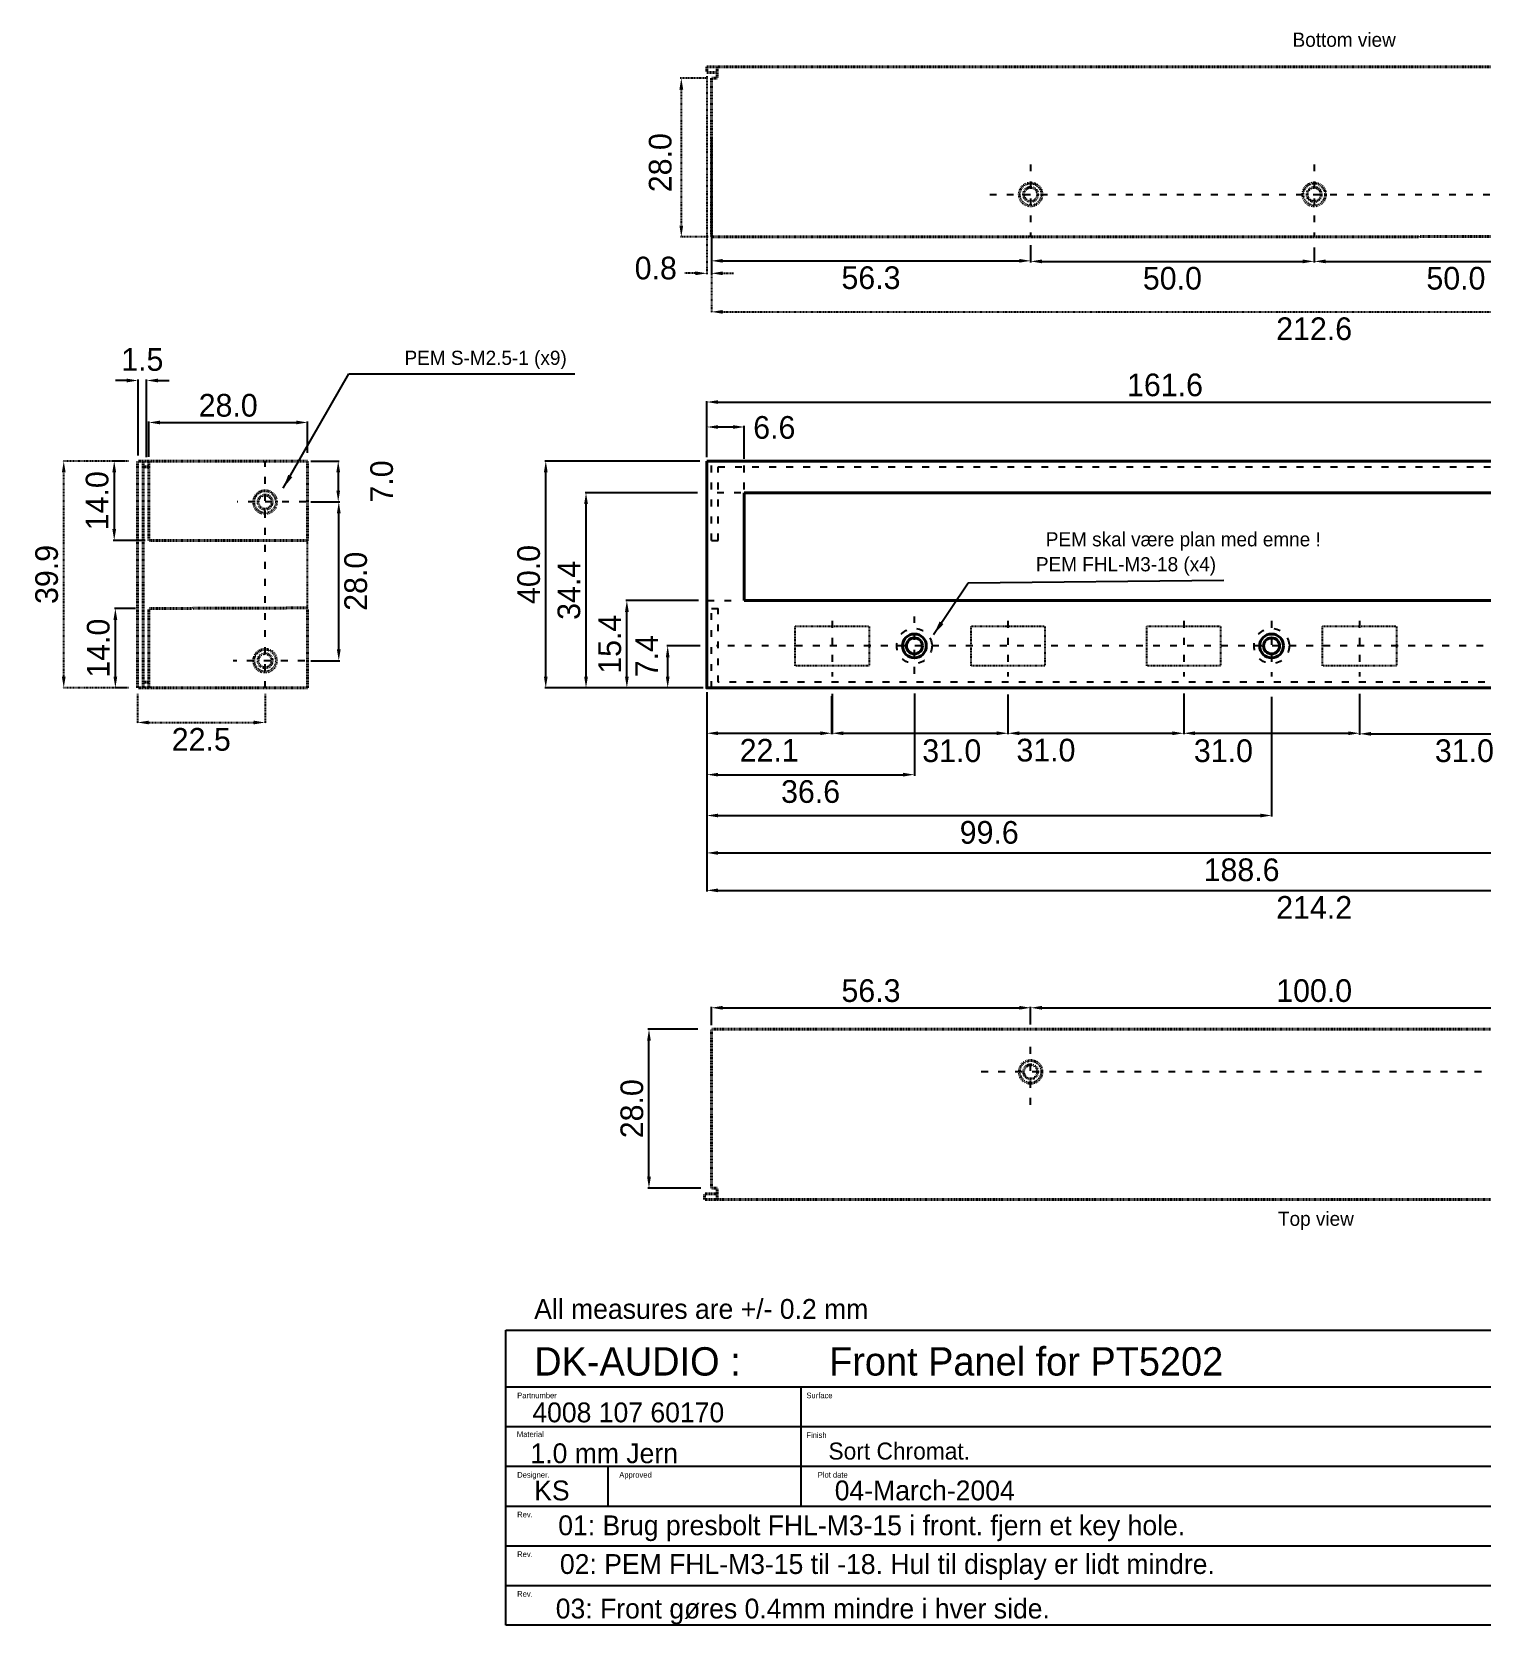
# Model space of a CAD drawing. Header units: millimetres. Extents: x -22 to 370, y -10 to 271.
# Drawn here: x -21.6 to 233.9, y -9.8 to 271.2 of the extents above; entities that cross this region are included whole.
import ezdxf

# ---------------------------------------------------------------- set-up
doc = ezdxf.new("R2010")
doc.units = ezdxf.units.MM
doc.linetypes.add('ACAD_ISO03W100', pattern=[30, 12, -18])
doc.linetypes.add('HIDDEN', pattern=[0.375, 0.25, -0.125])
doc.layers.add('kabinet', color=4, linetype='Continuous', lineweight=40)
for name, color, linetype in [('kabinet_dim', 7, 'Continuous'), ('kabinet_dim_help', 7, 'Continuous'), ('kabinet_head', 2, 'Continuous'), ('kabinet_hidden', 2, 'HIDDEN'), ('Switch', 4, 'Continuous')]:
    doc.layers.add(name, color=color, linetype=linetype)
doc.dimstyles.new('DK-audio', dxfattribs={"dimtxt": 4, "dimasz": 2, "dimexe": 0.18, "dimexo": 0.0625, "dimgap": 1, "dimtad": 2, "dimdec": 1, "dimzin": 0, "dimdsep": 46, "dimtxsty": 'Standard', "dimcen": 5, "dimadec": 1, "dimazin": 0, "dimtfac": 1, "dimtdec": 1, "dimtofl": 0, "dimtmove": 2, "dimatfit": 3, "dimfxl": 0, "dimtolj": 1, "dimtzin": 0, "dimarcsym": 0})
doc.dimstyles.new('ISO-25', dxfattribs={"dimtxt": 2.5, "dimasz": 2.5, "dimexe": 1.25, "dimexo": 0.625, "dimtad": 1, "dimtxsty": 'Standard', "dimcen": 2.5, "dimadec": 0, "dimazin": 0, "dimtfac": 1, "dimtmove": 0, "dimatfit": 3, "dimfxl": 0, "dimarcsym": 0})

# ---------------------------------------------------------------- blocks, each defined once
blk = doc.blocks.new('*D9')
at = {"layer": 'DEFPOINTS', "color": 0, "ltscale": 0.1}
for p in [(69, 195.5), (96.2, 195.5), (96.8, 155.5)]:
    blk.add_point(p, dxfattribs=at)
at = {"layer": 'kabinet_dim', "color": 0, "lineweight": -2, "ltscale": 0.1}
for p, q in [((96.14, 195.5), (68.82, 195.5)), ((69, 157.5), (69, 193.5)), ((96.74, 155.5), (68.82, 155.5))]:
    blk.add_line(p, q, dxfattribs=at)
at = {"layer": 'kabinet_dim', "color": 0, "ltscale": 0.1}
for points in [[(68.67, 193.5), (69.33, 193.5), (69, 195.5)], [(68.67, 157.5), (69.33, 157.5), (69, 155.5)]]:
    blk.add_solid(points, dxfattribs=at)
at = {"layer": 'kabinet_dim', "color": 0, "ltscale": 0.1, "insert": (66, 175.5), "char_height": 4, "attachment_point": 5, "rotation": 90}
blk.add_mtext('\\A1;40.0', dxfattribs=at)
blk = doc.blocks.new('*D10')
at = {"layer": 'DEFPOINTS', "color": 0, "ltscale": 0.1}
for p in [(97.4, 154.6), (311.6, 154.7), (311.6, 119.8)]:
    blk.add_point(p, dxfattribs=at)
at = {"layer": 'kabinet_dim', "color": 0, "lineweight": -2, "ltscale": 0.1}
for p, q in [((97.4, 154.54), (97.4, 119.62)), ((311.6, 154.64), (311.6, 119.62)), ((99.4, 119.8), (309.6, 119.8))]:
    blk.add_line(p, q, dxfattribs=at)
at = {"layer": 'kabinet_dim', "color": 0, "ltscale": 0.1}
for points in [[(99.4, 120.13), (99.4, 119.47), (97.4, 119.8)], [(309.6, 120.13), (309.6, 119.47), (311.6, 119.8)]]:
    blk.add_solid(points, dxfattribs=at)
at = {"layer": 'kabinet_dim', "color": 0, "ltscale": 0.1, "insert": (204.5, 116.8), "char_height": 4, "attachment_point": 5}
blk.add_mtext('\\A1;214.2', dxfattribs=at)
blk = doc.blocks.new('*D18')
at = {"layer": 'DEFPOINTS', "color": 0, "linetype": 'HIDDEN', "ltscale": 0.1}
for p in [(-16, 195.5), (-4.5, 195.5), (-4.5, 155.5)]:
    blk.add_point(p, dxfattribs=at)
at = {"layer": 'kabinet_dim', "color": 0, "linetype": 'HIDDEN', "lineweight": -2, "ltscale": 0.1}
for p, q in [((-4.56, 195.5), (-16.18, 195.5)), ((-16, 157.5), (-16, 193.5)), ((-4.56, 155.5), (-16.18, 155.5))]:
    blk.add_line(p, q, dxfattribs=at)
at = {"layer": 'kabinet_dim', "color": 0, "linetype": 'HIDDEN', "ltscale": 0.1}
for points in [[(-16.33, 193.5), (-15.67, 193.5), (-16, 195.5)], [(-16.33, 157.5), (-15.67, 157.5), (-16, 155.5)]]:
    blk.add_solid(points, dxfattribs=at)
at = {"layer": 'kabinet_dim', "color": 0, "linetype": 'HIDDEN', "ltscale": 0.1, "insert": (-19, 175.5), "char_height": 4, "attachment_point": 5, "rotation": 90}
blk.add_mtext('\\A1;39.9', dxfattribs=at)
blk = doc.blocks.new('*D19')
at = {"layer": 'DEFPOINTS', "color": 0, "linetype": 'HIDDEN', "ltscale": 0.1}
for p in [(-3, 154.5), (19.5, 154.5), (19.5, 149.4)]:
    blk.add_point(p, dxfattribs=at)
at = {"layer": 'kabinet_dim', "color": 0, "linetype": 'HIDDEN', "lineweight": -2, "ltscale": 0.1}
for p, q in [((-3, 154.44), (-3, 149.22)), ((19.5, 154.44), (19.5, 149.22)), ((-1, 149.4), (17.5, 149.4))]:
    blk.add_line(p, q, dxfattribs=at)
at = {"layer": 'kabinet_dim', "color": 0, "linetype": 'HIDDEN', "ltscale": 0.1}
for points in [[(-1, 149.73), (-1, 149.07), (-3, 149.4)], [(17.5, 149.73), (17.5, 149.07), (19.5, 149.4)]]:
    blk.add_solid(points, dxfattribs=at)
at = {"layer": 'kabinet_dim', "color": 0, "linetype": 'HIDDEN', "ltscale": 0.1, "insert": (8.25, 146.4), "char_height": 4, "attachment_point": 5}
blk.add_mtext('\\A1;22.5', dxfattribs=at)
blk = doc.blocks.new('*D20')
at = {"layer": 'DEFPOINTS', "color": 0, "linetype": 'Continuous', "ltscale": 0.1}
for p in [(97.4, 154.8), (134, 154.6), (134, 140.2)]:
    blk.add_point(p, dxfattribs=at)
at = {"layer": 'kabinet_dim', "color": 0, "linetype": 'Continuous', "lineweight": -2, "ltscale": 0.1}
for p, q in [((97.4, 154.74), (97.4, 140.02)), ((134, 154.54), (134, 140.02)), ((99.4, 140.2), (132, 140.2))]:
    blk.add_line(p, q, dxfattribs=at)
at = {"layer": 'kabinet_dim', "color": 0, "linetype": 'Continuous', "ltscale": 0.1}
for points in [[(99.4, 140.53), (99.4, 139.87), (97.4, 140.2)], [(132, 140.53), (132, 139.87), (134, 140.2)]]:
    blk.add_solid(points, dxfattribs=at)
at = {"layer": 'kabinet_dim', "color": 0, "linetype": 'Continuous', "ltscale": 0.1, "insert": (115.7, 137.2), "char_height": 4, "attachment_point": 5}
blk.add_mtext('\\A1;36.6', dxfattribs=at)
blk = doc.blocks.new('*D21')
at = {"layer": 'DEFPOINTS', "color": 0, "linetype": 'Continuous', "ltscale": 0.1}
for p in [(97.4, 154.5), (197, 154), (197, 133)]:
    blk.add_point(p, dxfattribs=at)
at = {"layer": 'kabinet_dim', "color": 0, "linetype": 'Continuous', "lineweight": -2, "ltscale": 0.1}
for p, q in [((97.4, 154.44), (97.4, 132.82)), ((197, 153.94), (197, 132.82)), ((99.4, 133), (195, 133))]:
    blk.add_line(p, q, dxfattribs=at)
at = {"layer": 'kabinet_dim', "color": 0, "linetype": 'Continuous', "ltscale": 0.1}
for points in [[(99.4, 133.33), (99.4, 132.67), (97.4, 133)], [(195, 133.33), (195, 132.67), (197, 133)]]:
    blk.add_solid(points, dxfattribs=at)
at = {"layer": 'kabinet_dim', "color": 0, "linetype": 'Continuous', "ltscale": 0.1, "insert": (147.2, 130), "char_height": 4, "attachment_point": 5}
blk.add_mtext('\\A1;99.6', dxfattribs=at)
blk = doc.blocks.new('*D22')
at = {"layer": 'DEFPOINTS', "color": 0, "linetype": 'Continuous', "ltscale": 0.1}
for p in [(97.4, 154.6), (286, 154.5), (286, 126.4)]:
    blk.add_point(p, dxfattribs=at)
at = {"layer": 'kabinet_dim', "color": 0, "linetype": 'Continuous', "lineweight": -2, "ltscale": 0.1}
for p, q in [((97.4, 154.54), (97.4, 126.22)), ((286, 154.44), (286, 126.22)), ((99.4, 126.4), (284, 126.4))]:
    blk.add_line(p, q, dxfattribs=at)
at = {"layer": 'kabinet_dim', "color": 0, "linetype": 'Continuous', "ltscale": 0.1}
for points in [[(99.4, 126.73), (99.4, 126.07), (97.4, 126.4)], [(284, 126.73), (284, 126.07), (286, 126.4)]]:
    blk.add_solid(points, dxfattribs=at)
at = {"layer": 'kabinet_dim', "color": 0, "linetype": 'Continuous', "ltscale": 0.1, "insert": (191.7, 123.4), "char_height": 4, "attachment_point": 5}
blk.add_mtext('\\A1;188.6', dxfattribs=at)
blk = doc.blocks.new('*D23')
at = {"layer": 'DEFPOINTS', "color": 0, "linetype": 'Continuous', "ltscale": 0.1}
for p in [(90.5, 162.9), (96.3, 162.9), (95.8, 155.5)]:
    blk.add_point(p, dxfattribs=at)
at = {"layer": 'kabinet_dim', "color": 0, "linetype": 'Continuous', "lineweight": -2, "ltscale": 0.1}
for p, q in [((96.24, 162.9), (90.32, 162.9)), ((90.5, 157.5), (90.5, 160.9)), ((95.74, 155.5), (90.32, 155.5))]:
    blk.add_line(p, q, dxfattribs=at)
at = {"layer": 'kabinet_dim', "color": 0, "linetype": 'Continuous', "ltscale": 0.1}
for points in [[(90.17, 160.9), (90.83, 160.9), (90.5, 162.9)], [(90.17, 157.5), (90.83, 157.5), (90.5, 155.5)]]:
    blk.add_solid(points, dxfattribs=at)
at = {"layer": 'kabinet_dim', "color": 0, "linetype": 'Continuous', "ltscale": 0.1, "insert": (86.8, 161.1), "char_height": 4, "attachment_point": 5, "rotation": 90}
blk.add_mtext('\\A1;7.4', dxfattribs=at)
blk = doc.blocks.new('*D24')
at = {"layer": 'DEFPOINTS', "color": 0, "linetype": 'Continuous', "ltscale": 0.1}
for p in [(97.4, 154.7), (119.4, 154.1), (119.4, 147.5)]:
    blk.add_point(p, dxfattribs=at)
at = {"layer": 'kabinet_dim', "color": 0, "linetype": 'Continuous', "lineweight": -2, "ltscale": 0.1}
for p, q in [((97.4, 154.64), (97.4, 147.32)), ((119.4, 154.04), (119.4, 147.32)), ((99.4, 147.5), (117.4, 147.5))]:
    blk.add_line(p, q, dxfattribs=at)
at = {"layer": 'kabinet_dim', "color": 0, "linetype": 'Continuous', "ltscale": 0.1}
for points in [[(99.4, 147.83), (99.4, 147.17), (97.4, 147.5)], [(117.4, 147.83), (117.4, 147.17), (119.4, 147.5)]]:
    blk.add_solid(points, dxfattribs=at)
at = {"layer": 'kabinet_dim', "color": 0, "linetype": 'Continuous', "ltscale": 0.1, "insert": (108.4, 144.5), "char_height": 4, "attachment_point": 5}
blk.add_mtext('\\A1;22.1', dxfattribs=at)
blk = doc.blocks.new('*D25')
at = {"layer": 'DEFPOINTS', "color": 0, "linetype": 'Continuous', "ltscale": 0.1}
for p in [(119.5, 154.5), (150.5, 154.4), (150.5, 147.5)]:
    blk.add_point(p, dxfattribs=at)
at = {"layer": 'kabinet_dim', "color": 0, "linetype": 'Continuous', "lineweight": -2, "ltscale": 0.1}
for p, q in [((119.5, 154.44), (119.5, 147.32)), ((150.5, 154.34), (150.5, 147.32)), ((121.5, 147.5), (148.5, 147.5))]:
    blk.add_line(p, q, dxfattribs=at)
at = {"layer": 'kabinet_dim', "color": 0, "linetype": 'Continuous', "ltscale": 0.1}
for points in [[(121.5, 147.83), (121.5, 147.17), (119.5, 147.5)], [(148.5, 147.83), (148.5, 147.17), (150.5, 147.5)]]:
    blk.add_solid(points, dxfattribs=at)
at = {"layer": 'kabinet_dim', "color": 0, "linetype": 'Continuous', "ltscale": 0.1, "insert": (140.6, 144.4), "char_height": 4, "attachment_point": 5}
blk.add_mtext('\\A1;31.0', dxfattribs=at)
blk = doc.blocks.new('*D30')
at = {"layer": 'DEFPOINTS', "color": 0, "linetype": 'Continuous', "ltscale": 0.1}
for p in [(150.5, 154.2), (181.5, 154.5), (181.5, 147.5)]:
    blk.add_point(p, dxfattribs=at)
at = {"layer": 'kabinet_dim', "color": 0, "linetype": 'Continuous', "lineweight": -2, "ltscale": 0.1}
for p, q in [((150.5, 154.14), (150.5, 147.32)), ((181.5, 154.44), (181.5, 147.32)), ((152.5, 147.5), (179.5, 147.5))]:
    blk.add_line(p, q, dxfattribs=at)
at = {"layer": 'kabinet_dim', "color": 0, "linetype": 'Continuous', "ltscale": 0.1}
for points in [[(152.5, 147.83), (152.5, 147.17), (150.5, 147.5)], [(179.5, 147.83), (179.5, 147.17), (181.5, 147.5)]]:
    blk.add_solid(points, dxfattribs=at)
at = {"layer": 'kabinet_dim', "color": 0, "linetype": 'Continuous', "ltscale": 0.1, "insert": (157.2, 144.5), "char_height": 4, "attachment_point": 5}
blk.add_mtext('\\A1;31.0', dxfattribs=at)
blk = doc.blocks.new('*D31')
at = {"layer": 'DEFPOINTS', "color": 0, "linetype": 'Continuous', "ltscale": 0.1}
for p in [(181.5, 154.6), (212.5, 154.5), (212.5, 147.5)]:
    blk.add_point(p, dxfattribs=at)
at = {"layer": 'kabinet_dim', "color": 0, "linetype": 'Continuous', "lineweight": -2, "ltscale": 0.1}
for p, q in [((181.5, 154.54), (181.5, 147.32)), ((212.5, 154.44), (212.5, 147.32)), ((183.5, 147.5), (210.5, 147.5))]:
    blk.add_line(p, q, dxfattribs=at)
at = {"layer": 'kabinet_dim', "color": 0, "linetype": 'Continuous', "ltscale": 0.1}
for points in [[(183.5, 147.83), (183.5, 147.17), (181.5, 147.5)], [(210.5, 147.83), (210.5, 147.17), (212.5, 147.5)]]:
    blk.add_solid(points, dxfattribs=at)
at = {"layer": 'kabinet_dim', "color": 0, "linetype": 'Continuous', "ltscale": 0.1, "insert": (188.5, 144.4), "char_height": 4, "attachment_point": 5}
blk.add_mtext('\\A1;31.0', dxfattribs=at)
blk = doc.blocks.new('*D32')
at = {"layer": 'DEFPOINTS', "color": 0, "linetype": 'Continuous', "ltscale": 0.1}
for p in [(212.5, 154.1), (243.5, 154.5), (243.5, 147.4)]:
    blk.add_point(p, dxfattribs=at)
at = {"layer": 'kabinet_dim', "color": 0, "linetype": 'Continuous', "lineweight": -2, "ltscale": 0.1}
for p, q in [((212.5, 154.04), (212.5, 147.22)), ((243.5, 154.44), (243.5, 147.22)), ((214.5, 147.4), (241.5, 147.4))]:
    blk.add_line(p, q, dxfattribs=at)
at = {"layer": 'kabinet_dim', "color": 0, "linetype": 'Continuous', "ltscale": 0.1}
for points in [[(214.5, 147.73), (214.5, 147.07), (212.5, 147.4)], [(241.5, 147.73), (241.5, 147.07), (243.5, 147.4)]]:
    blk.add_solid(points, dxfattribs=at)
at = {"layer": 'kabinet_dim', "color": 0, "linetype": 'Continuous', "ltscale": 0.1, "insert": (231, 144.4), "char_height": 4, "attachment_point": 5}
blk.add_mtext('\\A1;31.0', dxfattribs=at)
blk = doc.blocks.new('*D42')
at = {"layer": 'DEFPOINTS', "color": 0, "linetype": 'Continuous', "ltscale": 0.1}
for p in [(83.3, 170.9), (96, 170.9), (95.4, 155.5)]:
    blk.add_point(p, dxfattribs=at)
at = {"layer": 'kabinet_dim', "color": 0, "linetype": 'Continuous', "lineweight": -2, "ltscale": 0.1}
for p, q in [((95.94, 170.9), (83.12, 170.9)), ((83.3, 157.5), (83.3, 168.9)), ((95.34, 155.5), (83.12, 155.5))]:
    blk.add_line(p, q, dxfattribs=at)
at = {"layer": 'kabinet_dim', "color": 0, "linetype": 'Continuous', "ltscale": 0.1}
for points in [[(82.97, 168.9), (83.63, 168.9), (83.3, 170.9)], [(82.97, 157.5), (83.63, 157.5), (83.3, 155.5)]]:
    blk.add_solid(points, dxfattribs=at)
at = {"layer": 'kabinet_dim', "color": 0, "linetype": 'Continuous', "ltscale": 0.1, "insert": (80.3, 163.2), "char_height": 4, "attachment_point": 5, "rotation": 90}
blk.add_mtext('\\A1;15.4', dxfattribs=at)
blk = doc.blocks.new('*D43')
at = {"layer": 'DEFPOINTS', "color": 0, "linetype": 'Continuous', "ltscale": 0.1}
for p in [(76.1, 189.9), (95.8, 189.9), (95.7, 155.5)]:
    blk.add_point(p, dxfattribs=at)
at = {"layer": 'kabinet_dim', "color": 0, "linetype": 'Continuous', "lineweight": -2, "ltscale": 0.1}
for p, q in [((95.74, 189.9), (75.92, 189.9)), ((76.1, 157.5), (76.1, 187.9)), ((95.64, 155.5), (75.92, 155.5))]:
    blk.add_line(p, q, dxfattribs=at)
at = {"layer": 'kabinet_dim', "color": 0, "linetype": 'Continuous', "ltscale": 0.1}
for points in [[(75.77, 187.9), (76.43, 187.9), (76.1, 189.9)], [(75.77, 157.5), (76.43, 157.5), (76.1, 155.5)]]:
    blk.add_solid(points, dxfattribs=at)
at = {"layer": 'kabinet_dim', "color": 0, "linetype": 'Continuous', "ltscale": 0.1, "insert": (73.1, 172.7), "char_height": 4, "attachment_point": 5, "rotation": 90}
blk.add_mtext('\\A1;34.4', dxfattribs=at)
blk = doc.blocks.new('*D44')
at = {"layer": 'DEFPOINTS', "color": 0, "linetype": 'Continuous', "ltscale": 0.1}
for p in [(104, 201.5), (97.4, 196.1), (104, 195.8)]:
    blk.add_point(p, dxfattribs=at)
at = {"layer": 'kabinet_dim', "color": 0, "linetype": 'Continuous', "lineweight": -2, "ltscale": 0.1}
for p, q in [((97.4, 196.16), (97.4, 201.68)), ((99.4, 201.5), (102, 201.5)), ((104, 195.86), (104, 201.68))]:
    blk.add_line(p, q, dxfattribs=at)
at = {"layer": 'kabinet_dim', "color": 0, "linetype": 'Continuous', "ltscale": 0.1}
for points in [[(99.4, 201.83), (99.4, 201.17), (97.4, 201.5)], [(102, 201.83), (102, 201.17), (104, 201.5)]]:
    blk.add_solid(points, dxfattribs=at)
at = {"layer": 'kabinet_dim', "color": 0, "linetype": 'Continuous', "ltscale": 0.1, "insert": (109.3, 201.4), "char_height": 4, "attachment_point": 5}
blk.add_mtext('\\A1;6.6', dxfattribs=at)
blk = doc.blocks.new('*D45')
at = {"layer": 'DEFPOINTS', "color": 0, "linetype": 'Continuous', "ltscale": 0.1}
for p in [(259, 205.9), (97.4, 196.4), (259, 196.3)]:
    blk.add_point(p, dxfattribs=at)
at = {"layer": 'kabinet_dim', "color": 0, "linetype": 'Continuous', "lineweight": -2, "ltscale": 0.1}
for p, q in [((97.4, 196.46), (97.4, 206.08)), ((99.4, 205.9), (257, 205.9)), ((259, 196.36), (259, 206.08))]:
    blk.add_line(p, q, dxfattribs=at)
at = {"layer": 'kabinet_dim', "color": 0, "linetype": 'Continuous', "ltscale": 0.1}
for points in [[(99.4, 206.23), (99.4, 205.57), (97.4, 205.9)], [(257, 206.23), (257, 205.57), (259, 205.9)]]:
    blk.add_solid(points, dxfattribs=at)
at = {"layer": 'kabinet_dim', "color": 0, "linetype": 'Continuous', "ltscale": 0.1, "insert": (178.2, 208.9), "char_height": 4, "attachment_point": 5}
blk.add_mtext('\\A1;161.6', dxfattribs=at)
blk = doc.blocks.new('*D49')
at = {"layer": 'DEFPOINTS', "color": 0, "linetype": 'Continuous', "ltscale": 0.1}
for p in [(27.5, 188.3), (32.5, 188.3), (27.5, 160.3)]:
    blk.add_point(p, dxfattribs=at)
at = {"layer": 'kabinet_dim', "color": 0, "linetype": 'Continuous', "lineweight": -2, "ltscale": 0.1}
for p, q in [((27.56, 188.3), (32.68, 188.3)), ((32.5, 162.3), (32.5, 186.3)), ((27.56, 160.3), (32.68, 160.3))]:
    blk.add_line(p, q, dxfattribs=at)
at = {"layer": 'kabinet_dim', "color": 0, "linetype": 'Continuous', "ltscale": 0.1}
for points in [[(32.17, 186.3), (32.83, 186.3), (32.5, 188.3)], [(32.17, 162.3), (32.83, 162.3), (32.5, 160.3)]]:
    blk.add_solid(points, dxfattribs=at)
at = {"layer": 'kabinet_dim', "color": 0, "linetype": 'Continuous', "ltscale": 0.1, "insert": (35.5, 174.3), "char_height": 4, "attachment_point": 5, "rotation": 90}
blk.add_mtext('\\A1;28.0', dxfattribs=at)
blk = doc.blocks.new('*D50')
at = {"layer": 'DEFPOINTS', "color": 0, "linetype": 'Continuous', "ltscale": 0.1}
for p in [(-5.4, 195.5), (-7.1, 181.5), (-1.6, 181.5)]:
    blk.add_point(p, dxfattribs=at)
at = {"layer": 'kabinet_dim', "color": 0, "linetype": 'Continuous', "lineweight": -2, "ltscale": 0.1}
for p, q in [((-5.46, 195.5), (-7.28, 195.5)), ((-7.1, 193.5), (-7.1, 183.5)), ((-1.66, 181.5), (-7.28, 181.5))]:
    blk.add_line(p, q, dxfattribs=at)
at = {"layer": 'kabinet_dim', "color": 0, "linetype": 'Continuous', "ltscale": 0.1}
for points in [[(-7.43, 193.5), (-6.77, 193.5), (-7.1, 195.5)], [(-7.43, 183.5), (-6.77, 183.5), (-7.1, 181.5)]]:
    blk.add_solid(points, dxfattribs=at)
at = {"layer": 'kabinet_dim', "color": 0, "linetype": 'Continuous', "ltscale": 0.1, "insert": (-10.1, 188.5), "char_height": 4, "attachment_point": 5, "rotation": 90}
blk.add_mtext('\\A1;14.0', dxfattribs=at)
blk = doc.blocks.new('*D51')
at = {"layer": 'DEFPOINTS', "color": 0, "linetype": 'Continuous', "ltscale": 0.1}
for p in [(-6.9, 169.5), (-3.3, 169.5), (-4.9, 155.5)]:
    blk.add_point(p, dxfattribs=at)
at = {"layer": 'kabinet_dim', "color": 0, "linetype": 'Continuous', "lineweight": -2, "ltscale": 0.1}
for p, q in [((-3.36, 169.5), (-7.08, 169.5)), ((-6.9, 157.5), (-6.9, 167.5)), ((-4.96, 155.5), (-7.08, 155.5))]:
    blk.add_line(p, q, dxfattribs=at)
at = {"layer": 'kabinet_dim', "color": 0, "linetype": 'Continuous', "ltscale": 0.1}
for points in [[(-7.23, 167.5), (-6.57, 167.5), (-6.9, 169.5)], [(-7.23, 157.5), (-6.57, 157.5), (-6.9, 155.5)]]:
    blk.add_solid(points, dxfattribs=at)
at = {"layer": 'kabinet_dim', "color": 0, "linetype": 'Continuous', "ltscale": 0.1, "insert": (-9.9, 162.5), "char_height": 4, "attachment_point": 5, "rotation": 90}
blk.add_mtext('\\A1;14.0', dxfattribs=at)
blk = doc.blocks.new('*D52')
at = {"layer": 'DEFPOINTS', "color": 0, "linetype": 'Continuous', "ltscale": 0.1}
for p in [(-1.4, 209.7), (-2.9, 196.4), (-1.4, 196.1)]:
    blk.add_point(p, dxfattribs=at)
at = {"layer": 'kabinet_dim', "color": 0, "linetype": 'Continuous', "lineweight": -2, "ltscale": 0.1}
for p, q in [((-4.9, 209.7), (-6.9, 209.7)), ((-2.9, 196.46), (-2.9, 209.88)), ((-1.4, 196.16), (-1.4, 209.88)), ((0.6, 209.7), (2.6, 209.7))]:
    blk.add_line(p, q, dxfattribs=at)
at = {"layer": 'kabinet_dim', "color": 0, "linetype": 'Continuous', "ltscale": 0.1}
for points in [[(-4.9, 210.03), (-4.9, 209.37), (-2.9, 209.7)], [(0.6, 210.03), (0.6, 209.37), (-1.4, 209.7)]]:
    blk.add_solid(points, dxfattribs=at)
at = {"layer": 'kabinet_dim', "color": 0, "linetype": 'Continuous', "ltscale": 0.1, "insert": (-2.15, 213.38), "char_height": 4, "attachment_point": 5}
blk.add_mtext('\\A1;1.5', dxfattribs=at)
blk = doc.blocks.new('*D53')
at = {"layer": 'DEFPOINTS', "color": 0, "linetype": 'Continuous', "ltscale": 0.1}
for p in [(27, 202.3), (27, 196.9), (-1, 196.2)]:
    blk.add_point(p, dxfattribs=at)
at = {"layer": 'kabinet_dim', "color": 0, "linetype": 'Continuous', "lineweight": -2, "ltscale": 0.1}
for p, q in [((-1, 196.26), (-1, 202.48)), ((1, 202.3), (25, 202.3)), ((27, 196.96), (27, 202.48))]:
    blk.add_line(p, q, dxfattribs=at)
at = {"layer": 'kabinet_dim', "color": 0, "linetype": 'Continuous', "ltscale": 0.1}
for points in [[(1, 202.63), (1, 201.97), (-1, 202.3)], [(25, 202.63), (25, 201.97), (27, 202.3)]]:
    blk.add_solid(points, dxfattribs=at)
at = {"layer": 'kabinet_dim', "color": 0, "linetype": 'Continuous', "ltscale": 0.1, "insert": (13, 205.3), "char_height": 4, "attachment_point": 5}
blk.add_mtext('\\A1;28.0', dxfattribs=at)
blk = doc.blocks.new('*D56')
at = {"layer": 'DEFPOINTS', "color": 0, "linetype": 'HIDDEN', "ltscale": 0.1}
for p in [(98.2, 252.3), (310.8, 252.1), (310.8, 221.8)]:
    blk.add_point(p, dxfattribs=at)
at = {"layer": 'kabinet_dim', "color": 0, "linetype": 'HIDDEN', "lineweight": -2, "ltscale": 0.1}
for p, q in [((98.2, 252.24), (98.2, 221.62)), ((310.8, 252.04), (310.8, 221.62)), ((100.2, 221.8), (308.8, 221.8))]:
    blk.add_line(p, q, dxfattribs=at)
at = {"layer": 'kabinet_dim', "color": 0, "linetype": 'HIDDEN', "ltscale": 0.1}
for points in [[(100.2, 222.13), (100.2, 221.47), (98.2, 221.8)], [(308.8, 222.13), (308.8, 221.47), (310.8, 221.8)]]:
    blk.add_solid(points, dxfattribs=at)
at = {"layer": 'kabinet_dim', "color": 0, "linetype": 'HIDDEN', "ltscale": 0.1, "insert": (204.5, 218.8), "char_height": 4, "attachment_point": 5}
blk.add_mtext('\\A1;212.6', dxfattribs=at)
blk = doc.blocks.new('*D55')
at = {"layer": 'DEFPOINTS', "color": 0, "linetype": 'HIDDEN', "ltscale": 0.1}
for p in [(97.4, 263.4), (98.2, 252.4), (98.2, 228.6)]:
    blk.add_point(p, dxfattribs=at)
at = {"layer": 'kabinet_dim', "color": 0, "linetype": 'HIDDEN', "lineweight": -2, "ltscale": 0.1}
for p, q in [((97.4, 263.34), (97.4, 228.42)), ((98.2, 252.34), (98.2, 228.42)), ((95.4, 228.6), (93.4, 228.6)), ((100.2, 228.6), (102.2, 228.6))]:
    blk.add_line(p, q, dxfattribs=at)
at = {"layer": 'kabinet_dim', "color": 0, "linetype": 'HIDDEN', "ltscale": 0.1}
for points in [[(95.4, 228.93), (95.4, 228.27), (97.4, 228.6)], [(100.2, 228.93), (100.2, 228.27), (98.2, 228.6)]]:
    blk.add_solid(points, dxfattribs=at)
at = {"layer": 'kabinet_dim', "color": 0, "linetype": 'HIDDEN', "ltscale": 0.1, "insert": (88.4, 229.5), "char_height": 4, "attachment_point": 5}
blk.add_mtext('\\A1;0.8', dxfattribs=at)
blk = doc.blocks.new('*D54')
at = {"layer": 'DEFPOINTS', "color": 0, "linetype": 'HIDDEN', "ltscale": 0.1}
for p in [(97.6, 263), (92.9, 235), (97.7, 235)]:
    blk.add_point(p, dxfattribs=at)
at = {"layer": 'kabinet_dim', "color": 0, "linetype": 'HIDDEN', "lineweight": -2, "ltscale": 0.1}
for p, q in [((97.54, 263), (92.72, 263)), ((92.9, 261), (92.9, 237)), ((97.64, 235), (92.72, 235))]:
    blk.add_line(p, q, dxfattribs=at)
at = {"layer": 'kabinet_dim', "color": 0, "linetype": 'HIDDEN', "ltscale": 0.1}
for points in [[(92.57, 261), (93.23, 261), (92.9, 263)], [(92.57, 237), (93.23, 237), (92.9, 235)]]:
    blk.add_solid(points, dxfattribs=at)
at = {"layer": 'kabinet_dim', "color": 0, "linetype": 'HIDDEN', "ltscale": 0.1, "insert": (89.2, 248.1), "char_height": 4, "attachment_point": 5, "rotation": 90}
blk.add_mtext('\\A1;28.0', dxfattribs=at)
blk = doc.blocks.new('*D57')
at = {"layer": 'DEFPOINTS', "color": 0, "linetype": 'Continuous', "ltscale": 0.1}
for p in [(98.2, 233.7), (154.5, 233.6), (154.5, 230.8)]:
    blk.add_point(p, dxfattribs=at)
at = {"layer": 'kabinet_dim', "color": 0, "linetype": 'Continuous', "lineweight": -2, "ltscale": 0.1}
for p, q in [((98.2, 233.64), (98.2, 230.62)), ((154.5, 233.54), (154.5, 230.62)), ((100.2, 230.8), (152.5, 230.8))]:
    blk.add_line(p, q, dxfattribs=at)
at = {"layer": 'kabinet_dim', "color": 0, "linetype": 'Continuous', "ltscale": 0.1}
for points in [[(100.2, 231.13), (100.2, 230.47), (98.2, 230.8)], [(152.5, 231.13), (152.5, 230.47), (154.5, 230.8)]]:
    blk.add_solid(points, dxfattribs=at)
at = {"layer": 'kabinet_dim', "color": 0, "linetype": 'Continuous', "ltscale": 0.1, "insert": (126.35, 227.8), "char_height": 4, "attachment_point": 5}
blk.add_mtext('\\A1;56.3', dxfattribs=at)
blk = doc.blocks.new('*D58')
at = {"layer": 'DEFPOINTS', "color": 0, "linetype": 'Continuous', "ltscale": 0.1}
for p in [(154.5, 233.2), (204.5, 231), (204.5, 230.7)]:
    blk.add_point(p, dxfattribs=at)
at = {"layer": 'kabinet_dim', "color": 0, "linetype": 'Continuous', "lineweight": -2, "ltscale": 0.1}
for p, q in [((154.5, 233.14), (154.5, 230.52)), ((156.5, 230.7), (202.5, 230.7)), ((204.5, 230.94), (204.5, 230.52))]:
    blk.add_line(p, q, dxfattribs=at)
at = {"layer": 'kabinet_dim', "color": 0, "linetype": 'Continuous', "ltscale": 0.1}
for points in [[(156.5, 231.03), (156.5, 230.37), (154.5, 230.7)], [(202.5, 231.03), (202.5, 230.37), (204.5, 230.7)]]:
    blk.add_solid(points, dxfattribs=at)
at = {"layer": 'kabinet_dim', "color": 0, "linetype": 'Continuous', "ltscale": 0.1, "insert": (179.5, 227.7), "char_height": 4, "attachment_point": 5}
blk.add_mtext('\\A1;50.0', dxfattribs=at)
blk = doc.blocks.new('*D60')
at = {"layer": 'DEFPOINTS', "color": 0, "linetype": 'Continuous', "ltscale": 0.1}
for p in [(87.2, 95.3), (95.9, 95.3), (96.4, 67.3)]:
    blk.add_point(p, dxfattribs=at)
at = {"layer": 'kabinet_dim', "color": 0, "linetype": 'Continuous', "lineweight": -2, "ltscale": 0.1}
for p, q in [((95.84, 95.3), (87.02, 95.3)), ((87.2, 69.3), (87.2, 93.3)), ((96.34, 67.3), (87.02, 67.3))]:
    blk.add_line(p, q, dxfattribs=at)
at = {"layer": 'kabinet_dim', "color": 0, "linetype": 'Continuous', "ltscale": 0.1}
for points in [[(86.87, 93.3), (87.53, 93.3), (87.2, 95.3)], [(86.87, 69.3), (87.53, 69.3), (87.2, 67.3)]]:
    blk.add_solid(points, dxfattribs=at)
at = {"layer": 'kabinet_dim', "color": 0, "linetype": 'Continuous', "ltscale": 0.1, "insert": (84.2, 81.3), "char_height": 4, "attachment_point": 5, "rotation": 90}
blk.add_mtext('\\A1;28.0', dxfattribs=at)
blk = doc.blocks.new('*D62')
at = {"layer": 'DEFPOINTS', "color": 0, "linetype": 'Continuous', "ltscale": 0.1}
for p in [(254.5, 99.1), (154.5, 97.1), (254.5, 96)]:
    blk.add_point(p, dxfattribs=at)
at = {"layer": 'kabinet_dim', "color": 0, "linetype": 'Continuous', "lineweight": -2, "ltscale": 0.1}
for p, q in [((154.5, 97.16), (154.5, 99.28)), ((156.5, 99.1), (252.5, 99.1)), ((254.5, 96.06), (254.5, 99.28))]:
    blk.add_line(p, q, dxfattribs=at)
at = {"layer": 'kabinet_dim', "color": 0, "linetype": 'Continuous', "ltscale": 0.1}
for points in [[(156.5, 99.43), (156.5, 98.77), (154.5, 99.1)], [(252.5, 99.43), (252.5, 98.77), (254.5, 99.1)]]:
    blk.add_solid(points, dxfattribs=at)
at = {"layer": 'kabinet_dim', "color": 0, "linetype": 'Continuous', "ltscale": 0.1, "insert": (204.5, 102.1), "char_height": 4, "attachment_point": 5}
blk.add_mtext('\\A1;100.0', dxfattribs=at)
blk = doc.blocks.new('*D63')
at = {"layer": 'DEFPOINTS', "color": 0, "linetype": 'Continuous', "ltscale": 0.1}
for p in [(154.5, 99.1), (98.2, 96), (154.5, 96.1)]:
    blk.add_point(p, dxfattribs=at)
at = {"layer": 'kabinet_dim', "color": 0, "linetype": 'Continuous', "lineweight": -2, "ltscale": 0.1}
for p, q in [((98.2, 96.06), (98.2, 99.28)), ((100.2, 99.1), (152.5, 99.1)), ((154.5, 96.16), (154.5, 99.28))]:
    blk.add_line(p, q, dxfattribs=at)
at = {"layer": 'kabinet_dim', "color": 0, "linetype": 'Continuous', "ltscale": 0.1}
for points in [[(100.2, 99.43), (100.2, 98.77), (98.2, 99.1)], [(152.5, 99.43), (152.5, 98.77), (154.5, 99.1)]]:
    blk.add_solid(points, dxfattribs=at)
at = {"layer": 'kabinet_dim', "color": 0, "linetype": 'Continuous', "ltscale": 0.1, "insert": (126.35, 102.1), "char_height": 4, "attachment_point": 5}
blk.add_mtext('\\A1;56.3', dxfattribs=at)
blk = doc.blocks.new('*D125')
at = {"layer": 'DEFPOINTS', "color": 0, "linetype": 'Continuous', "ltscale": 0.1}
for p in [(27.5, 195.5), (29.7, 188.3), (32.4, 188.3)]:
    blk.add_point(p, dxfattribs=at)
at = {"layer": 'kabinet_dim', "color": 0, "linetype": 'Continuous', "lineweight": -2, "ltscale": 0.1}
for p, q in [((27.56, 195.5), (32.58, 195.5)), ((32.4, 193.5), (32.4, 190.3)), ((29.76, 188.3), (32.58, 188.3))]:
    blk.add_line(p, q, dxfattribs=at)
at = {"layer": 'kabinet_dim', "color": 0, "linetype": 'Continuous', "ltscale": 0.1}
for points in [[(32.07, 193.5), (32.73, 193.5), (32.4, 195.5)], [(32.07, 190.3), (32.73, 190.3), (32.4, 188.3)]]:
    blk.add_solid(points, dxfattribs=at)
at = {"layer": 'kabinet_dim', "color": 0, "linetype": 'Continuous', "ltscale": 0.1, "insert": (40.08, 191.9), "char_height": 4, "attachment_point": 5, "rotation": 90}
blk.add_mtext('\\A1;7.0', dxfattribs=at)
blk = doc.blocks.new('*D126')
at = {"layer": 'DEFPOINTS', "color": 0, "linetype": 'Continuous', "ltscale": 0.1}
for p in [(204.5, 233.2), (254.5, 234.3), (254.5, 230.7)]:
    blk.add_point(p, dxfattribs=at)
at = {"layer": 'kabinet_dim', "color": 0, "linetype": 'Continuous', "lineweight": -2, "ltscale": 0.1}
for p, q in [((254.5, 234.24), (254.5, 230.52)), ((204.5, 233.14), (204.5, 230.52)), ((206.5, 230.7), (252.5, 230.7))]:
    blk.add_line(p, q, dxfattribs=at)
at = {"layer": 'kabinet_dim', "color": 0, "linetype": 'Continuous', "ltscale": 0.1}
for points in [[(206.5, 231.03), (206.5, 230.37), (204.5, 230.7)], [(252.5, 231.03), (252.5, 230.37), (254.5, 230.7)]]:
    blk.add_solid(points, dxfattribs=at)
at = {"layer": 'kabinet_dim', "color": 0, "linetype": 'Continuous', "ltscale": 0.1, "insert": (229.5, 227.7), "char_height": 4, "attachment_point": 5}
blk.add_mtext('\\A1;50.0', dxfattribs=at)

msp = doc.modelspace()

# ---------------------------------------------------------------- linework, layer by layer
at = {"layer": 'kabinet', "linetype": 'HIDDEN', "ltscale": 0.1}
for p, q in [((97.4, 265), (311.6, 265)), ((97.4, 265), (97.4, 264)), ((99.2, 265), (99.2, 263)), ((97.4, 264), (99.2, 264)), ((98.2, 263), (98.2, 235)), ((99.2, 263), (98.2, 263)), ((98.2, 235), (310.8, 235.1)), ((-3, 155.5), (-3, 195.5)), ((27, 195.5), (-3, 195.5)), ((-2, 155.5), (-2, 195.5)), ((-1, 194.5), (-2, 194.5)), ((-1, 181.5), (-1, 195.5)), ((27, 181.5), (27, 195.5)), ((27, 181.5), (-1, 181.5)), ((27, 169.6), (-1, 169.5)), ((-1, 155.5), (-1, 169.5)), ((27, 155.5), (27, 169.5)), ((27, 155.5), (-3, 155.5)), ((-1, 156.5), (-2, 156.5)), ((310.8, 95.3), (98.2, 95.3)), ((98.2, 67.3), (98.2, 95.3)), ((99.2, 66.3), (97, 66.3)), ((97, 65.3), (97, 66.3)), ((97, 65.3), (97, 66.3)), ((312, 65.3), (97, 65.3)), ((99.2, 67.3), (98.2, 67.3)), ((99.2, 65.3), (99.2, 67.3))]:
    msp.add_line(p, q, dxfattribs=at)
at = {"layer": 'kabinet', "linetype": 'Continuous', "ltscale": 0.1}
for p, q in [((104, 189.9), (104, 170.9)), ((259, 189.9), (104, 189.9)), ((104, 170.9), (259, 170.9))]:
    msp.add_line(p, q, dxfattribs=at)
at = {"layer": 'kabinet', "ltscale": 0.1}
msp.add_lwpolyline([(97.4, 195.5), (311.6, 195.5), (311.6, 155.5), (97.4, 155.5)], close=True, dxfattribs=at)
at = {"layer": 'kabinet', "linetype": 'HIDDEN', "ltscale": 0.1}
for centre, radius in [((154.5, 242.5), 2), ((204.5, 242.5), 2), ((154.5, 242.5), 1.25), ((204.5, 242.5), 1.25), ((19.5, 188.26), 2), ((19.5, 188.26), 1.25), ((19.5, 160.3), 2), ((19.5, 160.3), 1.25), ((154.5, 87.8), 2), ((154.5, 87.8), 1.25)]:
    msp.add_circle(centre, radius, dxfattribs=at)
at = {"layer": 'kabinet', "linetype": 'Continuous', "ltscale": 0.1}
for centre, radius in [((134, 162.9), 2.1), ((134, 162.9), 1.41), ((197, 162.9), 2.1), ((197, 162.9), 1.41)]:
    msp.add_circle(centre, radius, dxfattribs=at)
at = {"layer": 'kabinet_dim_help', "linetype": 'ACAD_ISO03W100', "ltscale": 0.1}
for p, q in [((154.5, 247.8), (154.5, 235)), ((204.5, 247.8), (204.5, 235)), ((147.3, 242.5), (309.1, 242.5)), ((19.5, 155.5), (19.5, 195.5)), ((104, 190.5), (104, 195)), ((26.7, 188.3), (14.6, 188.3)), ((103.4, 189.9), (97.8, 189.9)), ((97.5, 170.9), (103.2, 170.9)), ((119.5, 167.3), (119.5, 157.5)), ((134, 158), (134, 168.1)), ((150.5, 167.3), (150.5, 157.5)), ((181.5, 167.3), (181.5, 157.5)), ((197, 167.3), (197, 157.5)), ((212.5, 167.3), (212.5, 157.5)), ((26.5, 160.3), (13.9, 160.3)), ((279.3, 162.9), (99.1, 162.9)), ((154.5, 82), (154.5, 93.5)), ((312, 87.8), (144.5, 87.8))]:
    msp.add_line(p, q, dxfattribs=at)
at = {"layer": 'kabinet_dim_help', "linetype": 'HIDDEN', "ltscale": 0.1}
msp.add_line((27, 155.5), (27, 195.5), dxfattribs=at)
at = {"layer": 'kabinet_head'}
for p, q in [((61.96, -9.75), (61.96, 42.25)), ((61.96, 42.25), (320.92, 42.25)), ((320.92, -9.75), (61.96, -9.75))]:
    msp.add_line(p, q, dxfattribs=at)
at = {"layer": 'kabinet_head', "color": 2}
for p, q in [((61.96, 32.25), (320.92, 32.25)), ((113.96, 32.25), (113.96, 25.25)), ((61.96, 25.25), (320.92, 25.25)), ((113.96, 25.25), (113.96, 18.25)), ((61.96, 18.25), (320.92, 18.25)), ((79.96, 18.25), (79.96, 11.25)), ((113.96, 18.25), (113.96, 11.25)), ((61.96, 11.25), (320.92, 11.25)), ((61.96, 4.25), (320.92, 4.25)), ((61.96, -2.75), (320.92, -2.75))]:
    msp.add_line(p, q, dxfattribs=at)
at = {"layer": 'kabinet_hidden', "linetype": 'ACAD_ISO03W100', "ltscale": 0.1}
for p, q in [((98.2, 181.5), (98.2, 195.5)), ((98.2, 155.5), (98.2, 169.5))]:
    msp.add_line(p, q, dxfattribs=at)
at = {"layer": 'kabinet_hidden', "linetype": 'Continuous', "ltscale": 0.1}
for p, q in [((98.2, 181.5), (99.4, 181.5)), ((98.2, 169.5), (99.4, 169.5))]:
    msp.add_line(p, q, dxfattribs=at)
at = {"layer": 'kabinet_hidden', "linetype": 'ACAD_ISO03W100', "ltscale": 0.1}
for points in [[(99.4, 181.5), (99.4, 194.5), (309.6, 194.5), (309.6, 181.5)], [(309.6, 169.5), (309.6, 156.5), (99.4, 156.5), (99.4, 169.5)]]:
    msp.add_lwpolyline(points, dxfattribs=at)
for centre in [(134, 162.9), (197, 162.9)]:
    msp.add_circle(centre, 3.1, dxfattribs=at)
at = {"layer": 'Switch', "linetype": 'HIDDEN', "ltscale": 0.1}
for points in [[(113, 166.4), (126, 166.4), (126, 159.4), (113, 159.4)], [(144, 166.4), (157, 166.4), (157, 159.4), (144, 159.4)], [(175, 166.4), (188, 166.4), (188, 159.4), (175, 159.4)], [(206, 166.4), (219, 166.4), (219, 159.4), (206, 159.4)]]:
    msp.add_lwpolyline(points, close=True, dxfattribs=at)

# ---------------------------------------------------------------- texts
at = {"layer": 'kabinet_dim', "char_height": 2.5, "attachment_point": 9}
for s, insert in [('Bottom view', (218.9, 268.5)), ('PEM S-M2.5-1 (x9)', (72.7, 211.7)), ('PEM skal være plan med emne !', (205.67, 179.7)), ('PEM FHL-M3-18 (x4)', (187.2, 175.3)), ('Top view', (211.5, 59.9))]:
    msp.add_mtext(s, dxfattribs=dict(at, insert=insert))
at = {"layer": 'kabinet_head', "color": 2}
for s, p in [('All measures are +/- 0.2 mm', (66.96, 44.25)), ('4008 107 60170', (66.63, 26.01)), ('1.0 mm Jern', (66.3, 18.8)), ('KS', (66.96, 12.25)), ('04-March-2004', (119.96, 12.25)), ('01: Brug presbolt FHL-M3-15 i front. fjern et key hole.', (71.2, 6.1)), ('02: PEM FHL-M3-15 til -18. Hul til display er lidt mindre.', (71.5, -0.73)), ('03: Front gøres 0.4mm mindre i hver side.', (70.76, -8.58))]:
    msp.add_text(s, height=3.5, dxfattribs=at).set_placement(p)
at = {"layer": 'kabinet_head'}
for s, height, p in [('Front Panel for PT5202', 5, (118.96, 34.25)), ('DK-AUDIO :', 5, (66.96, 34.25)), ('Sort Chromat.', 3, (118.85, 19.44))]:
    msp.add_text(s, height=height, dxfattribs=at).set_placement(p)
at = {"layer": 'kabinet_head', "color": 7}
for s, p in [('Partnumber', (63.96, 30.25)), ('Surface', (114.96, 30.25)), ('Material', (63.9, 23.4)), ('Finish', (114.96, 23.25)), ('Designer.', (63.96, 16.25)), ('Approved', (81.96, 16.25)), ('Plot date', (116.96, 16.25)), ('Rev.', (63.96, 9.25)), ('Rev.', (63.96, 2.25)), ('Rev.', (63.96, -4.75))]:
    msp.add_text(s, height=1, dxfattribs=at).set_placement(p)

# ---------------------------------------------------------------- dimensions: what is measured, and where the dimension line sits
at = {"layer": 'kabinet_dim', "linetype": 'HIDDEN', "ltscale": 0.1}
dim = msp.add_linear_dim(base=(98.2, 228.6), p1=(97.4, 263.4), p2=(98.2, 252.4), dimstyle='DK-audio', dxfattribs=at)
dim.commit()
dim.dimension.update_dxf_attribs({"geometry": '*D55', "text_midpoint": (88.4, 229.5), "dimtype": 160})
dim = msp.add_linear_dim(base=(92.9, 235), p1=(97.6, 263), p2=(97.7, 235), angle=90, dimstyle='DK-audio', dxfattribs=at)
dim.commit()
dim.dimension.update_dxf_attribs({"geometry": '*D54', "text_midpoint": (89.2, 248.1), "dimtype": 160})
for base, p1, p2, picture, middle in [((310.8, 221.8), (98.2, 252.3), (310.8, 252.1), '*D56', (204.5, 218.8)), ((19.5, 149.4), (-3, 154.5), (19.5, 154.5), '*D19', (8.25, 146.4))]:
    dim = msp.add_linear_dim(base=base, p1=p1, p2=p2, dimstyle='DK-audio', dxfattribs=at)
    dim.commit()
    dim.dimension.update_dxf_attribs({"geometry": picture, "text_midpoint": middle})
at = {"layer": 'kabinet_dim', "linetype": 'Continuous', "ltscale": 0.1}
for base, p1, p2, picture, middle in [((154.5, 230.8), (98.2, 233.7), (154.5, 233.6), '*D57', (126.35, 227.8)), ((204.5, 230.7), (154.5, 233.2), (204.5, 231), '*D58', (179.5, 227.7)), ((254.5, 230.7), (204.5, 233.2), (254.5, 234.3), '*D126', (229.5, 227.7)), ((-1.4, 209.7), (-2.9, 196.4), (-1.4, 196.1), '*D52', (-2.15, 213.38)), ((259, 205.9), (97.4, 196.4), (259, 196.3), '*D45', (178.2, 208.9)), ((27, 202.3), (-1, 196.2), (27, 196.9), '*D53', (13, 205.3)), ((134, 140.2), (97.4, 154.8), (134, 154.6), '*D20', (115.7, 137.2)), ((286, 126.4), (97.4, 154.6), (286, 154.5), '*D22', (191.7, 123.4)), ((197, 133), (97.4, 154.5), (197, 154), '*D21', (147.2, 130)), ((154.5, 99.1), (98.2, 96), (154.5, 96.1), '*D63', (126.35, 102.1)), ((254.5, 99.1), (154.5, 97.1), (254.5, 96), '*D62', (204.5, 102.1))]:
    dim = msp.add_linear_dim(base=base, p1=p1, p2=p2, dimstyle='DK-audio', dxfattribs=at)
    dim.commit()
    dim.dimension.update_dxf_attribs({"geometry": picture, "text_midpoint": middle})
for base, p1, p2, picture, middle in [((104, 201.5), (97.4, 196.1), (104, 195.8), '*D44', (109.3, 201.4)), ((212.5, 147.5), (181.5, 154.6), (212.5, 154.5), '*D31', (188.5, 144.4)), ((150.5, 147.5), (119.5, 154.5), (150.5, 154.4), '*D25', (140.6, 144.4)), ((181.5, 147.5), (150.5, 154.2), (181.5, 154.5), '*D30', (157.2, 144.5)), ((243.5, 147.4), (212.5, 154.1), (243.5, 154.5), '*D32', (231, 144.4))]:
    dim = msp.add_linear_dim(base=base, p1=p1, p2=p2, dimstyle='DK-audio', dxfattribs=at)
    dim.commit()
    dim.dimension.update_dxf_attribs({"geometry": picture, "text_midpoint": middle, "dimtype": 160})
at = {"layer": 'kabinet_dim', "linetype": 'HIDDEN', "ltscale": 0.1}
dim = msp.add_linear_dim(base=(-16, 195.5), p1=(-4.5, 155.5), p2=(-4.5, 195.5), angle=90, text='39.9', dimstyle='DK-audio', dxfattribs=at)
dim.commit()
dim.dimension.update_dxf_attribs({"geometry": '*D18', "text_midpoint": (-19, 175.5)})
at = {"layer": 'kabinet_dim', "linetype": 'Continuous', "ltscale": 0.1}
for base, p1, p2, picture, middle in [((-7.1, 181.5), (-5.4, 195.5), (-1.6, 181.5), '*D50', (-10.1, 188.5)), ((32.5, 188.3), (27.5, 160.3), (27.5, 188.3), '*D49', (35.5, 174.3)), ((76.1, 189.9), (95.7, 155.5), (95.8, 189.9), '*D43', (73.1, 172.7)), ((-6.9, 169.5), (-4.9, 155.5), (-3.3, 169.5), '*D51', (-9.9, 162.5)), ((83.3, 170.9), (95.4, 155.5), (96, 170.9), '*D42', (80.3, 163.2)), ((87.2, 95.3), (96.4, 67.3), (95.9, 95.3), '*D60', (84.2, 81.3))]:
    dim = msp.add_linear_dim(base=base, p1=p1, p2=p2, angle=90, dimstyle='DK-audio', dxfattribs=at)
    dim.commit()
    dim.dimension.update_dxf_attribs({"geometry": picture, "text_midpoint": middle})
dim = msp.add_linear_dim(base=(32.4, 188.3), p1=(27.5, 195.5), p2=(29.7, 188.3), angle=90, text='7.0', dimstyle='DK-audio', dxfattribs=at)
dim.commit()
dim.dimension.update_dxf_attribs({"geometry": '*D125', "text_midpoint": (40.08, 191.9)})
at = {"layer": 'kabinet_dim', "ltscale": 0.1}
dim = msp.add_linear_dim(base=(69, 195.5), p1=(96.8, 155.5), p2=(96.2, 195.5), angle=90, dimstyle='DK-audio', dxfattribs=at)
dim.commit()
dim.dimension.update_dxf_attribs({"geometry": '*D9', "text_midpoint": (66, 175.5)})
at = {"layer": 'kabinet_dim', "linetype": 'Continuous', "ltscale": 0.1}
dim = msp.add_linear_dim(base=(90.5, 162.9), p1=(95.8, 155.5), p2=(96.3, 162.9), angle=90, dimstyle='DK-audio', dxfattribs=at)
dim.commit()
dim.dimension.update_dxf_attribs({"geometry": '*D23', "text_midpoint": (86.8, 161.1), "dimtype": 160})
at = {"layer": 'kabinet_dim', "ltscale": 0.1}
dim = msp.add_linear_dim(base=(311.6, 119.8), p1=(97.4, 154.6), p2=(311.6, 154.7), dimstyle='DK-audio', dxfattribs=at)
dim.commit()
dim.dimension.update_dxf_attribs({"geometry": '*D10', "text_midpoint": (204.5, 116.8)})
at = {"layer": 'kabinet_dim', "linetype": 'Continuous', "ltscale": 0.1}
dim = msp.add_linear_dim(base=(119.4, 147.5), p1=(97.4, 154.7), p2=(119.4, 154.1), text='22.1', dimstyle='DK-audio', dxfattribs=at)
dim.commit()
dim.dimension.update_dxf_attribs({"geometry": '*D24', "text_midpoint": (108.4, 144.5)})

# ---------------------------------------------------------------- leaders
at = {"layer": 'kabinet_dim', "annotation_type": 0, "has_hookline": 1, "hookline_direction": 0}
for points, text_width in [([(22.7, 190.7), (34.3, 210.9), (74.1, 210.9)], 37.5), ([(137.4, 164.9), (143.5, 174), (188.6, 174.5)], 41.67)]:
    msp.add_leader(points, dimstyle='ISO-25', override={"dimgap": 0.625, "dimtad": 0}, dxfattribs=dict(at, text_width=text_width))

doc.saveas('drawing.dxf')
